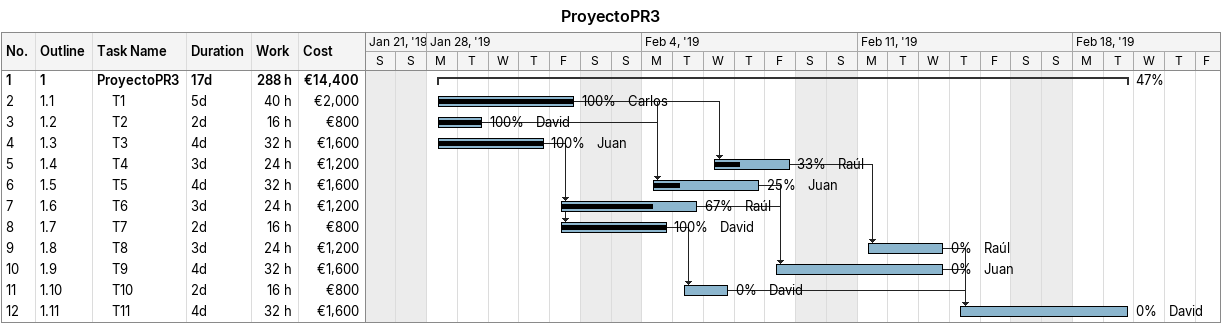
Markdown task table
ProyectoPR3

| ID | WBS | Task | Duration | Start | Finish | Predecessors | Resources | % complete | Work (h) | Cost (€) |
|---|---|---|---|---|---|---|---|---|---|---|
| 1 | 1 | **ProyectoPR3** | 17d | 2019-01-28 | 2019-02-19 |  |  | 47 | 288 | 14400 |
| 2 | 1.1 | T1 | 5d | 2019-01-28 | 2019-02-01 |  | Carlos | 100 | 40 | 2000 |
| 3 | 1.2 | T2 | 2d | 2019-01-28 | 2019-01-29 |  | David | 100 | 16 | 800 |
| 4 | 1.3 | T3 | 4d | 2019-01-28 | 2019-01-31 |  | Juan | 100 | 32 | 1600 |
| 5 | 1.4 | T4 | 3d | 2019-02-06 | 2019-02-08 | 2 | Raúl | 33 | 24 | 1200 |
| 6 | 1.5 | T5 | 4d | 2019-02-04 | 2019-02-07 | 2, 3 | Juan | 25 | 32 | 1600 |
| 7 | 1.6 | T6 | 3d | 2019-02-01 | 2019-02-05 | 4 | Raúl | 67 | 24 | 1200 |
| 8 | 1.7 | T7 | 2d | 2019-02-01 | 2019-02-04 | 4 | David | 100 | 16 | 800 |
| 9 | 1.8 | T8 | 3d | 2019-02-11 | 2019-02-13 | 5 | Raúl | 0 | 24 | 1200 |
| 10 | 1.9 | T9 | 4d | 2019-02-08 | 2019-02-13 | 6, 7 | Juan | 0 | 32 | 1600 |
| 11 | 1.10 | T10 | 2d | 2019-02-05 | 2019-02-06 | 8 | David | 0 | 16 | 800 |
| 12 | 1.11 | T11 | 4d | 2019-02-14 | 2019-02-19 | 9, 10, 11 | David | 0 | 32 | 1600 |
